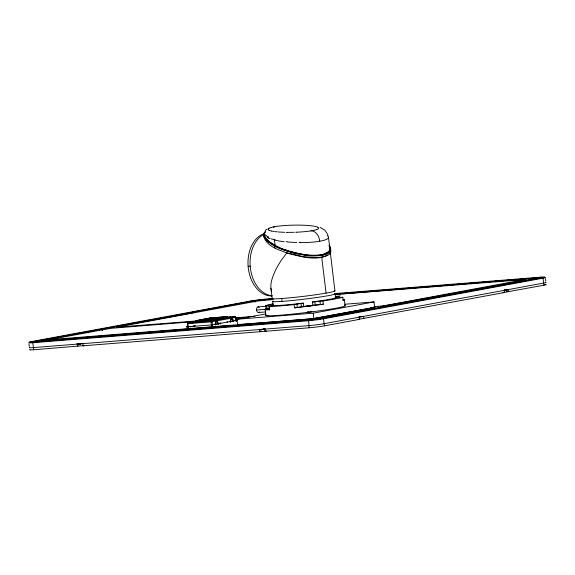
<?xml version="1.0" encoding="UTF-8"?>
<svg xmlns="http://www.w3.org/2000/svg" width="575" height="575" viewBox="0 0 575 575"><rect width="100%" height="100%" fill="white"/><g stroke="black" fill="none" stroke-linecap="round" stroke-linejoin="round"><path stroke-width="0.86" d="M209.602 319.147L209.667 318.047L218.162 317.371M318.607 228.253L318.615 228.153A25.242 3.572 -1.5 0 0 317.544 227.154L317.429 227.096M330.668 249.96L330.395 250.851M215.143 324.501L215.69 322.05L217.35 321.741L218.457 323.89L215.488 324.127M230.273 321.705L230.819 319.247L232.48 318.945L233.587 321.087L230.618 321.324M328.418 237.417L328.454 237.022L329.827 248.393M263.975 233.342L263.688 234.248A33.738 11.435 11.5 0 0 263.659 235.542M272.291 295.773A31.603 22.152 86 0 1 250.42 268.46A31.603 22.152 86 0 1 264.27 234.255L264.694 232.861A29.763 10.127 11.7 0 1 265.384 231.948M330.036 252.044L329.295 253.582M504.203 290.353L504.462 292.517L502.766 292.653L543.885 285.222L543.037 278.185L542.548 277.675L323.042 318.313A10.372 0.525 -6.9 0 1 308.574 320.146L33.106 342.125L32.833 342.729L33.688 349.765L84.518 345.568L83.167 345.812L82.901 343.649M308.574 320.146L309.156 327.779A10.918 0.553 -6.9 0 0 324.386 325.853L359.591 319.341L359.325 317.17M269.754 308.581L266.168 308.804L265.866 305.505A40.121 2.027 -6.9 0 1 273.204 303.873M195.78 320.642L195.759 321.713L203.96 320.239M220.247 317.939L211.65 318.873L218.572 317.335L227.06 316.66L227.405 317.723L213.239 320.304L196.283 321.655M264.773 232.415L263.997 233.702L264.09 236.181C274.095 250.226 293.638 253.187 309.681 255.48C316.502 255.415 326.255 256.924 330.438 250.154L330.345 247.681L329.029 245.453M528.792 278.609L541.312 277.61A10.918 0.553 -6.9 0 1 543.037 278.185L323.531 318.816A10.918 0.553 -6.9 0 1 308.301 320.749L32.833 342.729A10.918 0.553 -6.9 0 1 31.115 342.154L31.467 341.579L250.973 300.941A10.372 0.525 -6.9 0 1 265.442 299.115L272.6 298.54M250.973 300.941L250.614 301.516A10.918 0.553 -6.9 0 1 265.844 299.589L272.104 299.093M265.154 230.755L266.678 229.159M268.173 228.879L268.46 228.606A24.79 3.507 -1.5 0 1 269.172 228.189M204.254 319.966L195.701 320.915L202.414 319.65L202.515 320.462M264.902 232.013L265.37 231.581M328.771 252.799L329.568 252.08A31.869 10.803 11.6 0 0 330.338 251.002M268.812 306.561L274.059 305.483A31.661 1.603 -6.9 0 0 303.241 303.133L303.636 306.382L296.887 307.532L294.515 307.848L294.12 304.599A40.121 2.027 -6.9 0 1 269.122 306.59L269.51 309.839L269.122 306.59M192.244 322.395L197.771 321.734L197.232 321.885M209.645 319.254L210.177 319.118M327.851 254.905L325.773 255.968A28.851 9.818 11.7 0 1 316.545 257.571L303.284 256.687L286.918 252.741L281.57 259.922A63.013 28.973 -41.5 0 0 274.67 272.047C272.255 277.941 269.445 284.718 271.608 291.087M266.175 308.789L266.254 308.753A40.121 2.027 -6.9 0 0 269.51 309.839M269.28 228.138L269.632 227.987A24.567 3.479 -1.5 0 1 271.443 227.412M186.35 326.887L189.218 326.348M325.989 254.265L327.225 253.74A30.461 10.328 11.6 0 0 328.627 252.928M316.631 229.583L317.12 229.396A24.581 3.479 -1.5 0 0 318.557 228.397M265.866 305.505L272.945 305.109A31.661 1.603 -6.9 0 1 273.463 304.815M312.455 301.968L322.927 300.955A40.121 2.027 -6.9 0 0 342.844 297.268L335.786 297.67A31.661 1.603 -6.9 0 1 312.455 301.968L312.843 305.217A31.661 1.603 -6.9 0 1 303.636 306.382M342.815 299.438A40.121 2.027 -6.9 0 1 343.239 300.517L342.98 300.438M211.492 318.651L204.563 320.189L204.7 321.015M271.623 227.362L272.191 227.218A23.992 3.4 -1.5 0 1 278.487 226.155L280.363 225.939A24.495 3.472 -1.5 0 1 282.763 225.709L284.848 225.544A24.833 3.515 -1.5 0 1 287.263 225.386L289.455 225.278A25.458 3.608 -1.5 0 1 293.926 225.134L295.902 225.112A25.631 3.63 -1.5 0 1 298.231 225.105L300.143 225.134A26.048 3.687 -1.5 0 1 303.988 225.242L305.785 225.335A26.162 3.709 -1.5 0 1 309.098 225.58L310.5 225.716A26.062 3.694 -1.5 0 1 312.045 225.903L313.217 226.068A25.724 3.644 -1.5 0 1 316.94 226.909L317.263 227.032M196.873 321.217L188.14 322.827A0.819 0.64 79.5 0 0 187.601 323.689L211.729 321.799L235.757 317.364L236.26 321.562M217.264 317.803L216.739 317.946L222.151 317.292L217.393 317.781M273.103 298.82L255.336 300.545L192.97 312.081C189.642 312.606 195.852 312.311 192.503 312.843L34.119 341.564L230.532 325.515L233.702 325.795L313.016 319.456L381.052 307.172C384.395 306.655 378.149 306.942 381.52 306.418L539.918 277.668L343.483 293.739C340.314 293.667 340.889 292.991 334.636 293.911M31.115 342.154L249.737 301.681M209.688 318.047L202.709 319.398M209.508 318.334L202.752 319.585L202.853 320.397L202.795 319.578L211.312 318.917M198.619 320.893L201.236 320.404M220.649 318.974L220.304 317.91L202.594 319.362L195.838 320.613L204.319 319.937L218.586 317.335M191.971 322.884L200.697 321.267M205.936 320.297L207.683 319.973M219.966 317.975L204.549 320.131L213.447 319.477L213.555 320.289L213.081 319.527M220.304 317.91L227.06 316.66M204.405 321.001L207.611 320.404M205.253 320.936L206.856 320.634M210.062 320.045L211.665 319.743L211.873 321.418M214.748 319.175L217.954 318.579M220.548 318.162L227.305 316.911L227.362 317.709L223.97 317.982M294.12 304.599L303.241 303.133M335.225 297.124L339.588 296.183A40.121 2.027 -6.9 0 0 336.059 296.319M344.734 304.254L374.002 301.918L374.656 307.33L313.871 318.579L237.59 324.667L236.936 319.254L266.002 313.878M237.504 320.174L212.247 324.832L186.365 326.909M237.59 324.667L240.228 324.178M236.936 319.254L313.217 313.167L374.002 301.918M195.608 321.511L110.314 328.39L48.897 339.724L311.858 318.838L375.188 307.287L374.03 307.273M265.176 328.965L259.411 329.561L259.677 331.732L83.167 345.812M259.677 331.732L266.326 331.056L264.974 331.308L264.708 329.144M358.743 316.832L360.511 316.509M504.943 289.771L506.712 289.441M359.317 316.998L361.855 316.523M504.196 290.174L508.422 289.57L508.681 291.741M358.735 319.319L504.462 292.517M210.299 319.096L217.07 318.083M197.103 321.914L192.28 322.424M77.366 344.461L79.084 344.058L77.194 344.066M321.425 254.703C311.276 256.191 300.948 254.373 291.144 251.735M310.938 230.891L311.715 230.762A10.918 7.77 80.2 0 1 319.765 241.018M77.287 344.662L80.385 344.368L77.345 344.799M310.838 311.866L311.923 311.636L310.823 311.657M506.992 290.131L504.023 290.54M308.444 311.938L307.086 312.196L310.363 311.938M226.838 317.4L230.92 317.026L226.766 317.652M322.927 300.955L323.315 304.204L312.843 305.217M269.395 309.235L266.786 309.436L269.38 308.983M215.036 318.255L216.466 318.119M504.972 289.879L506.805 289.692M319.786 255.595L317.86 255.753M213.382 318.723L211.866 318.802M213.541 318.665L215.064 318.607L209.645 319.269M212.232 318.018L207.841 318.651L213.246 317.997L212.232 318.018L212.441 319.736M205.146 319.333L200.747 319.966L206.123 319.305L205.146 319.333L205.455 321.907M373.808 306.791L384.158 305.706L525.126 279.529L334.815 294.608M335.203 293.545L540.91 277.136A10.372 0.525 -6.9 0 1 542.548 277.675M334.715 294.098L339.185 293.739M340.975 293.595L461.718 283.964M463.5 283.82L476.028 282.821M477.811 282.677L490.338 281.678M492.121 281.534L527.002 278.753M273.111 299.532L257.399 301.048L116.445 327.204L196.758 320.922M257.959 306.921L265.959 306.281M256.558 310.026L266.297 309.249M209.796 318.09L218.363 317.608L218.464 318.421M214.303 318.262L218.622 317.918M221.21 317.709L223.797 317.501M227.254 317.228L235.024 316.609A0.819 0.64 79.5 0 1 235.757 317.364M213.375 318.83L217.954 318.493M220.951 318.493L229.583 317.81M206.346 320.174L210.817 319.815L211.025 321.49M214.353 319.535L219.722 319.103M235.211 317.853L254.883 316.279M235.843 318.298L248.364 317.299M370.868 307.524L372.658 307.381M234.701 320.325L237.331 320.117M193.876 325.853L195.356 325.73M190.562 326.463L192.783 326.284M357.894 319.47L359.591 319.341M76.928 343.771L79.602 343.555M263.221 328.907L265.003 328.763M82.484 343.541L77.603 344.073L77.869 346.236M264.974 331.308L309.156 327.779M258.628 312.491L265.592 311.938M248.12 266.311L250.175 266.16M226.277 317.695L225.429 317.716M268.058 315.387L267.504 315.387M296.067 232.228L295.694 232.243M294.213 232.293L294.062 232.3A25.149 3.565 -1.5 0 1 287.062 232.343M299.949 242.348L299.115 242.341M286.896 232.343L286.479 232.336M312.743 255.818L314.741 255.846A30.029 10.192 11.6 0 0 317.601 255.796M312.146 255.796L312.081 255.796A31.179 10.587 11.6 0 1 308.797 255.616L307.366 255.451M277.969 231.926L278.393 231.962A25.753 3.651 -1.5 0 0 284.891 232.3M277.186 231.854L276.597 231.797A26.278 3.723 -1.5 0 1 274.706 231.581M286.961 241.708L286.192 241.629M273.966 231.481L273.168 231.351A26.04 3.687 -1.5 0 1 271.652 231.071M300.646 254.509L302.162 254.768A32.876 11.177 11.6 0 0 305.742 255.314M271.486 231.035L270.494 230.791A26.119 3.702 -1.5 0 1 269.438 230.453M295.284 253.41L293.645 253.007M274.376 239.717L275.209 245.489A38.532 13.232 11.6 0 0 275.741 245.805M293.43 252.957L292.984 252.842M291.985 252.583L290.224 252.087M272.845 239.322L271.213 238.841M288.643 251.62L286.76 251.023M288.19 250.844L285.121 249.816M285.437 250.578L283.949 250.053M282.411 249.478L281.038 248.939M320.095 227.377L324.918 230.18L328.052 235.089M269.222 230.367L268.726 230.129A25.588 3.623 -1.5 0 1 268.209 229.748M279.601 248.335L278.12 247.681M268.338 237.763L267.31 237.267M279.076 247.387L275.792 245.798M277.021 247.171L273.046 245.094M263.875 236.692C266.886 246.876 279.364 249.866 288.125 253.438C301.393 256.68 317.522 261.747 329.985 253.992L330.977 251.555L330.359 248.961L329.453 247.696A30.604 10.436 12.1 0 1 321.691 254.847M275.159 245.46L274.562 245.137M272.55 244.806L270.947 243.814M270.537 243.541L268.942 242.406M227.147 316.681L218.687 317.364M269.912 242.176L268.662 241.184M268.712 242.226L267.238 240.997M267.109 240.882L265.938 239.703M267.145 239.782L265.233 237.324M323.042 318.313L323.531 318.816L324.386 325.853M265.772 239.516L264.859 238.345M540.91 277.136L541.312 277.61M265.442 299.115L265.844 299.589M329.188 245.432L329.518 245.884M329.195 246.359L329.705 247.688M268.065 229.533L268.015 229.396A25.523 3.615 -1.5 0 1 268.101 228.979M329.367 248.529L329.798 249.449M322.072 255.243L322.079 255.278A29.613 10.034 11.5 0 0 325.759 254.351M329.446 246.711L330 248.882L329.568 250.743C317.249 260.813 296.125 252.986 282.634 249.126A38.525 13.11 11.7 0 1 269.301 242.061L265.097 237.662L264.227 234.197M330.661 248.515L330.373 247.494A35.743 12.097 11.6 0 0 329.568 246.042M263.695 235.693L263.982 236.713A35.743 12.125 11.4 0 0 264.68 238.151M270.882 288.276L272.155 298.447M545.481 278.717L545.776 281.153M506.726 289.707L506.985 291.87M378.278 306.432L378.465 307.984M363.551 316.394L363.81 318.557M344.324 299.625L345.043 305.577M342.844 297.268L343.239 300.517M339.983 293.487L340.177 295.033M339.588 296.183L339.789 297.807M335.124 293.645L335.656 298.044M321.705 257.054L326.075 293.135M319.973 301.293L320.368 304.542M314.841 301.702L315.237 304.951M316.832 318.169L317.019 319.714M313.217 313.167L313.871 318.579M301.027 303.456L301.415 306.698M296.937 304.211L297.325 307.46M281.671 298.526L282.016 301.393M274.692 246.007L274.936 248.026M272.665 301.552L273.197 305.943M266.793 305.541L267.188 308.789M265.168 309.637L265.894 315.596M260.762 329.317L261.028 331.48M254.79 300.639L254.977 302.184M236.131 321.518L235.628 317.321A0.819 0.51 85.4 0 0 235.024 316.609L211.449 320.972L188.14 322.827A0.819 0.51 85.4 0 0 187.73 323.732L188.241 327.93M221.138 317.314L221.339 319.024M220.124 322.453L220.326 324.12M217.76 317.939L217.968 319.65M212.693 325.924L212.182 321.734A0.819 0.64 79.5 0 0 211.449 320.972A0.819 0.51 85.4 0 0 211.039 321.878L211.55 326.068M210.666 319.247L210.874 320.965M209.889 318.284L209.983 319.096M208.854 318.643L209.063 320.361M201.768 319.959L202.077 322.532M187.601 323.689L188.111 327.887M102.149 329.116L102.336 330.668M28.966 344.058L29.26 346.495M330.373 252.993L334.945 291.015M264.414 233.795L264.356 234.356A31.625 1.531 -8.9 0 1 264.399 234.233M33.106 342.125A10.372 0.525 -6.9 0 1 31.467 341.579M545.503 282.318A10.918 0.553 -6.9 0 1 543.627 283.058L324.12 323.689A10.918 0.553 -6.9 0 1 308.89 325.615L33.422 347.595A10.918 0.553 -6.9 0 1 29.613 347.501M544.798 284.488A10.918 0.553 -6.9 0 1 543.885 285.222M33.688 349.765A10.918 0.553 -6.9 0 1 30.08 349.6M190.821 327.046A2.458 1.538 85.4 0 1 190.692 326.348M193.725 325.788A2.458 1.538 85.4 0 1 193.761 326.499M227.355 322.539A2.458 1.538 85.4 0 1 227.204 321.662M230.23 321.102A2.458 1.538 85.4 0 1 230.295 321.993M230.532 322.28A2.458 1.538 85.4 0 1 231.632 318.96A2.458 1.538 85.4 0 1 233.472 321.741M215.402 325.083A2.458 1.538 85.4 0 1 216.502 321.763A2.458 1.538 85.4 0 1 218.342 324.537M344.612 305.483A40.121 2.027 -6.9 0 1 307.043 312.441A40.121 2.027 -6.9 0 1 265.866 315.15M323.315 304.204A40.121 2.027 -6.9 0 1 294.515 307.848M334.729 293.581A31.603 1.596 -6.9 0 1 303.988 299.194A31.603 1.596 -6.9 0 1 273.024 301.034M259.49 311.916A2.81 1.761 85.4 0 1 257.126 311.664A2.81 1.761 85.4 0 1 256.845 307.927A2.81 1.761 85.4 0 1 259.145 307.359M334.204 290.684A31.603 1.596 -6.9 0 1 304.549 296.218A31.603 1.596 -6.9 0 1 272.528 298.231M273.42 227.362A2.731 1.941 80.2 0 1 274.814 226.694M268.762 237.072A32.926 7.482 3.3 0 1 264.823 234.363M311.715 230.762A24.725 3.5 -1.5 0 0 315.711 229.878A24.847 3.522 -1.5 0 0 316.458 229.641M300.064 242.607A31.366 6.21 1.4 0 0 320.282 241.119A31.366 5.937 1.9 0 0 328.433 237.417M330.668 248.659A33.738 11.428 11.6 0 1 330.668 249.96M322.108 255.293A29.541 10.019 11.6 0 1 319.808 255.616M298.878 254.251A34.867 11.874 11.6 0 1 295.255 253.474M284.194 241.716A33.077 7.856 0.7 0 1 273.844 239.904M296.808 242.47A32.315 7.051 1.3 0 1 287.292 241.924M285.027 249.866A37.763 12.959 11.7 0 1 279.558 247.688M327.189 235.577A32.315 6.023 3.1 0 1 328.347 236.821M311.025 230.877A24.581 3.479 -1.5 0 1 296.319 232.207M270.128 238.74A33.372 8.036 0.2 0 1 267.878 237.813M275.116 239.552A32.818 7.461 1.4 0 1 273.592 239.178M265.398 237.338A33.307 11.363 12.1 0 1 264.723 232.918M268.971 241.184A37.152 12.585 12.1 0 1 267.418 239.797M274.764 244.957A38.266 12.894 12 0 1 270.688 242.442M264.04 233.213A31.869 10.796 11.5 0 1 264.809 232.135M271.86 295.952A31.603 22.152 86 0 1 248.357 268.604A31.603 22.152 86 0 1 263.745 233.759M306.338 306.252L311.204 305.677L306.367 306.238M205.828 321.303L211.334 320.656L205.857 321.288"/></g></svg>
